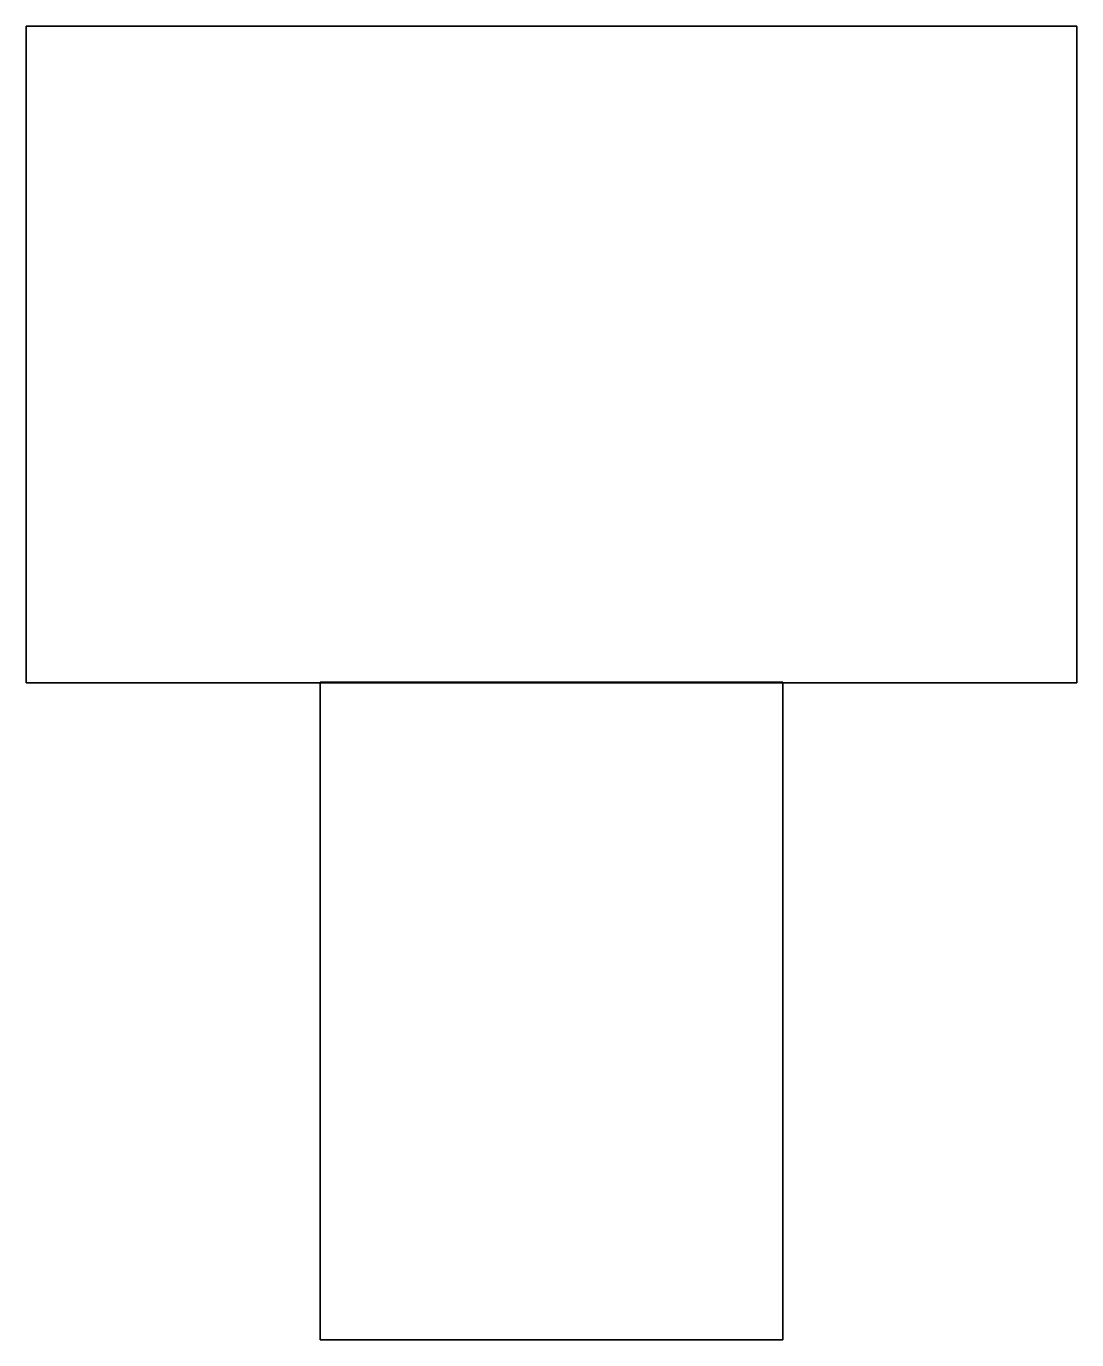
# Model space of a CAD drawing. Extents: x 0 to 6, y -7.5 to 0.
import ezdxf

# ---------------------------------------------------------------- set-up
doc = ezdxf.new("R2010")
doc.units = 0
doc.header["$MEASUREMENT"] = 0
doc.layers.add('ACESSORIOS', color=252, linetype='CONTINUOUS')

msp = doc.modelspace()

# ---------------------------------------------------------------- linework, layer by layer
at = {"layer": 'ACESSORIOS'}
msp.add_line((0, 0, 9.9993), (5.9968, 0, 9.9993), dxfattribs=at)
for points in [[(0, -3.7512), (0, -3.7512, 9.9993), (0, 0, 9.9993), (0, 0)], [(5.9968, 0, 9.9993), (0, 0, 9.9993), (0, 0), (5.9968, 0)], [(0, 0, 9.9993), (0, -3.7512, 9.9993), (5.9968, -3.7512, 9.9993), (5.9968, 0, 9.9993)], [(0, 0), (5.9968, 0), (5.9968, -3.7512), (0, -3.7512)], [(5.9968, -3.7512), (5.9968, -3.7512, 9.9993), (5.9968, 0, 9.9993), (5.9968, 0)], [(5.9968, -3.7512, 9.9993), (0, -3.7512, 9.9993), (0, -3.7512), (5.9968, -3.7512)], [(4.3195, -3.7456, 9.9993), (1.6773, -3.7456, 9.9993), (1.6773, -7.5024, 9.9993), (4.3195, -7.5024, 9.9993)], [(4.3195, -3.7456, 7.455), (1.6773, -3.7456, 7.455), (1.6773, -7.5024, 7.455), (4.3195, -7.5024, 7.455)], [(1.6773, -7.5024, 7.455), (1.6773, -3.7456, 7.455), (1.6773, -3.7456, 9.9993), (1.6773, -7.5024, 9.9993)], [(1.6773, -3.7456, 9.9993), (1.6773, -3.7456, 7.455), (4.3195, -3.7456, 7.455), (4.3195, -3.7456, 9.9993)], [(4.3195, -7.5024, 7.455), (4.3195, -3.7456, 7.455), (4.3195, -3.7456, 9.9993), (4.3195, -7.5024, 9.9993)], [(4.3195, -7.5024, 7.455), (1.6773, -7.5024, 7.455), (1.6773, -7.5024, 9.9993), (4.3195, -7.5024, 9.9993)]]:
    msp.add_3dface(points, dxfattribs=at)

doc.saveas('drawing.dxf')
